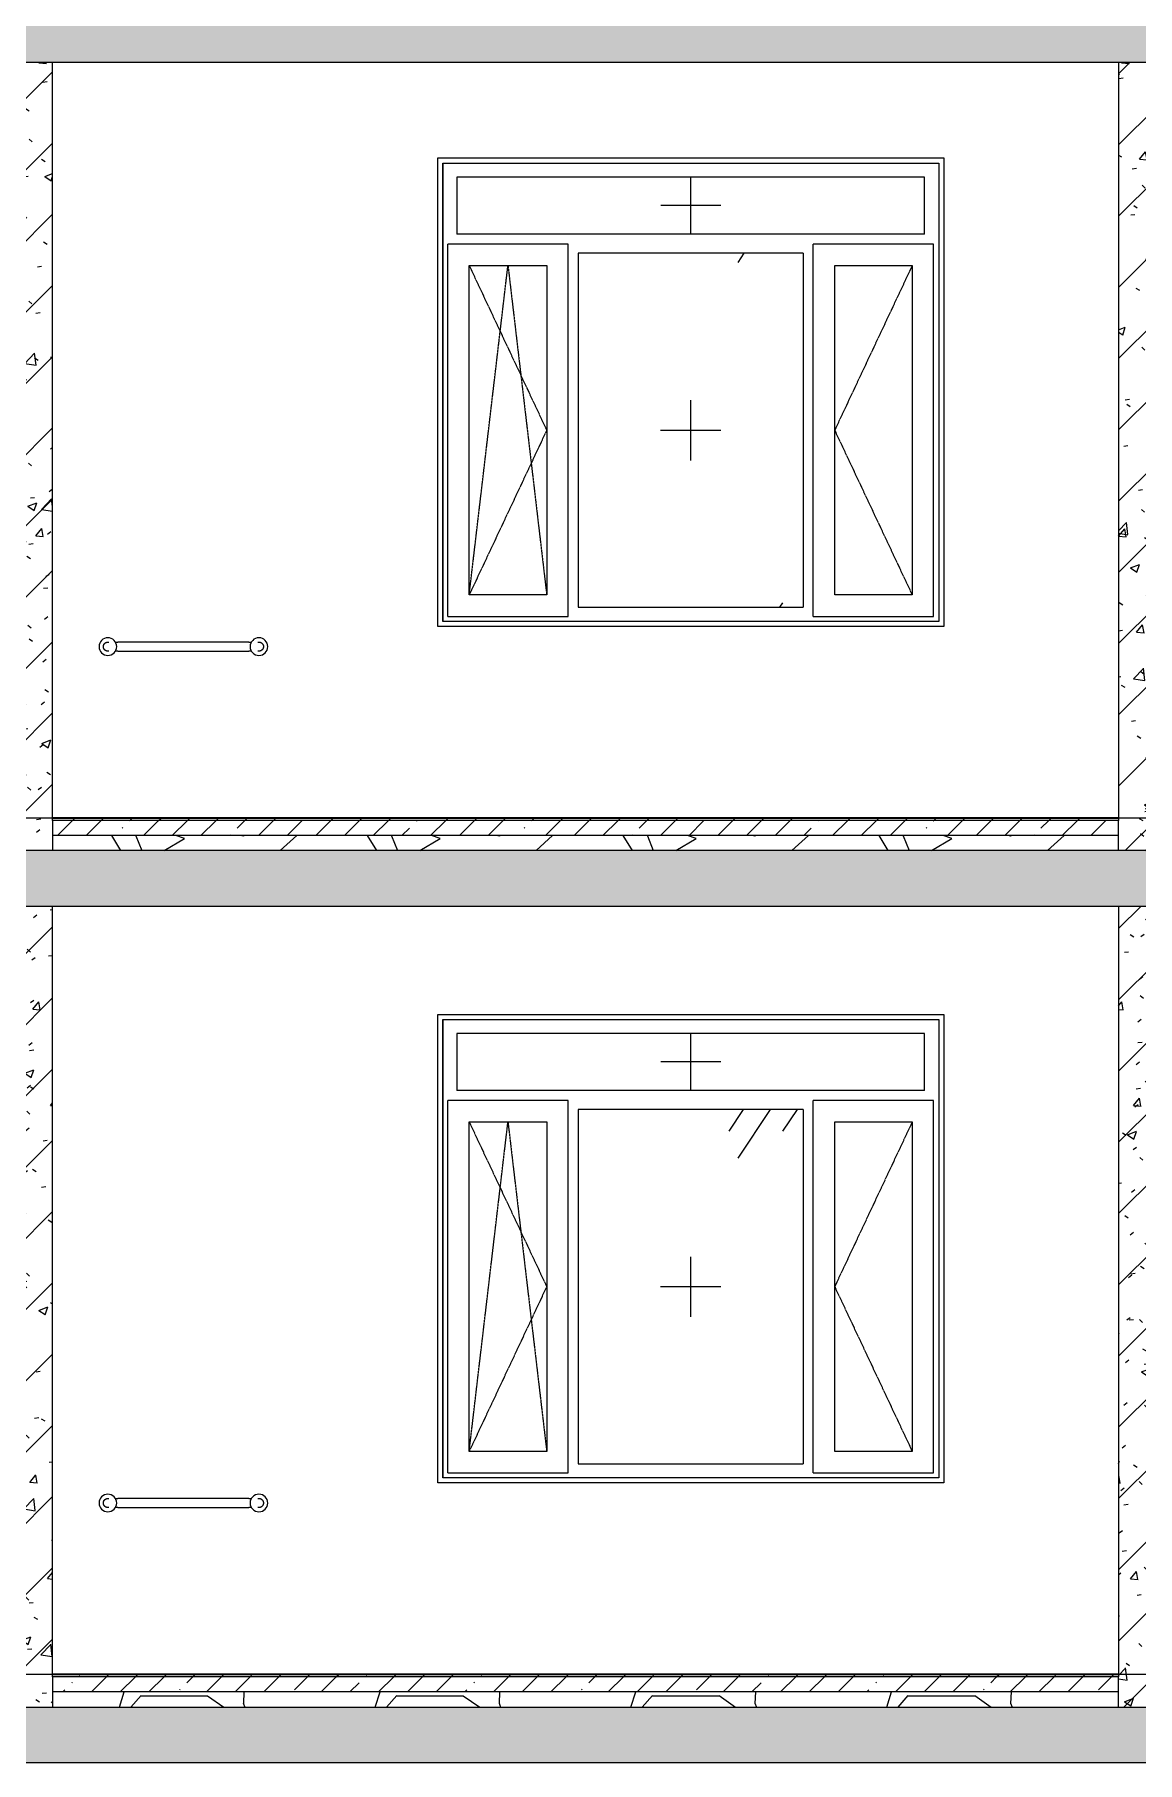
# Model space of a CAD drawing. Header units: millimetres. Extents: x -515342 to 330399, y -224905 to 507333.
# Drawn here: x 167474 to 171856, y 87681 to 94541 of the extents above; entities that cross this region are included whole.
import ezdxf

# ---------------------------------------------------------------- set-up
doc = ezdxf.new("R2010")
doc.units = ezdxf.units.MM
doc.linetypes.add('ASVP_Штриховая_ш2 п1', pattern=[3, 2, -1])
doc.layers.get('0').update_dxf_attribs({"lineweight": 0})
for name, color, linetype, lineweight in [('Линии', 7, 'Continuous', 0), ('Окна', 7, 'Continuous', 0), ('Окна открывание', 7, 'Continuous', 0), ('Перекрытие', 7, 'Continuous', 0), ('Сантехника', 7, 'Continuous', 0), ('Стены внутренние', 7, 'Continuous', 0), ('Стены перегородки', 7, 'Continuous', 0)]:
    doc.layers.add(name, color=color, linetype=linetype, lineweight=lineweight)
pattern_1 = [(236.31, (49717.4, 8823.7), (-1777.996, -3556.002), [641.07, -5769.6]), (236.31, (49752.95, 8717), (-1777.996, -3556.002), [384.64, -6026.03]), (236.31, (49539.6, 8717), (-1777.996, -3556.002), [384.64, -6026.03])]
pattern_2 = [(45, (136801.12, 95610.5), (-141.4214, 141.4214), [])]
pattern_3 = [(50, (136801.12, 95610.5), (364.368, -31.8783), [38.1, -419.1]), (355, (136801.12, 95610.5), (-70.486, 382.1133), [30.48, -335.28]), (100.451, (136831.5, 95607.84), (293.885, 350.2334), [32.38, -356.18]), (46.184, (136801.12, 95712.1), (542.1585, -84.086), [57.15, -628.65]), (96.636, (136846.3, 95705.1), (474.805, 494.8554), [48.57, -534.27]), (351.184, (136801.1, 95712.1), (474.81, 494.85), [45.72, -502.92]), (21, (136851.92, 95686.7), (303.2285, -204.5305), [38.1, -419.1]), (326, (136851.92, 95686.7), (123.604, 368.376), [30.48, -335.28]), (71.451, (136877.2, 95669.65), (426.834, 163.8427), [32.38, -356.18]), (37.5, (136801.12, 95610.49), (6.17665, 169.11015), [16.764, -314.452, 16.764, -323.596, -336.55]), (37.5, (136801.12, 95610.49), (6.17665, 169.11015), [-671.576, 16.764, -319.786]), (7.5, (136801.12, 95610.5), (133.6389, 200.3615), [16.764, -177.292, 16.764, -306.832, -128.27]), (7.5, (136801.12, 95610.5), (133.6389, 200.3615), [-517.652, 16.764, -111.506]), (327.5, (136687.84, 95610.49), (271.1818, -11.45836), [16.764, -110.236, 16.764, -379.476, -525.78]), (327.5, (136687.84, 95610.49), (271.1818, -11.45836), [-523.24, 16.764, -509.016]), (317.5, (136637.04, 95610.5), (296.2585, 50.8528), [16.764, -148.336, 16.764, -246.38, -373.38]), (317.5, (136637.04, 95610.5), (296.2585, 50.8528), [-428.244, 16.764, -356.616])]
pattern_4 = [(45, (136801.12, 95610.5), (-224.5064, 224.5064), []), (45, (137025.63, 95610.5), (-224.5064, 224.5064), [396.875, -79.375, 3.353, -76.022])]
pattern_5 = [(228.013, (137532.64, 96626.49), (-8127.96659, -9144.02968), [136.69, -13532.193]), (184.97, (137441.203, 96524.893), (12191.995474, 1016.05502), [234.562, -23221.62]), (132.51, (137207.52, 96504.57), (10159.91241, -11176.07977), [165.393, -16373.889]), (267.274, (136811.283, 96250.573), (1015.889526, 20320.00577), [213.602, -21146.575]), (292.834, (136801.123, 96037.213), (-5080.074175, 12191.97012), [209.453, -20735.923]), (357.274, (136882.403, 95844.173), (-20320.00577, 1015.889526), [213.602, -21146.575]), (37.694, (137095.763, 95834.013), (-13208.042725, -10159.944606), [282.477, -27965.247]), (72.255, (137319.283, 96006.733), (7112.12749, 22351.9589), [266.688, -26402.102]), (121.43, (137400.563, 96260.733), (-8128.10005, 13207.93827), [214.325, -21218.218]), (175.236, (137288.8, 96443.61), (11175.99406, -1016.06972), [244.685, -11989.575]), (222.397, (137044.963, 96463.933), (-12192.085586, -11175.907293), [316.431, -31326.709]), (138.814, (137817.12, 96240.41), (-7111.99222, 6096.00977), [108.002, -10692.226]), (171.469, (137735.843, 96311.533), (13207.991535, -2032.05404), [205.473, -20341.855]), (225, (137532.64, 96342), (1e-13, -1016), [143.684, -1293.157]), (203.199, (137461.52, 96463.93), (5079.98556, 2032.0367), [77.377, -7660.25]), (291.801, (137390.4, 96433.45), (-1015.9787, 3048.0072), [109.426, -5361.9]), (30.964, (137431.04, 96331.85), (3047.9913, 2032.0134), [177.728, -5746.52]), (161.565, (137583.44, 96423.3), (2031.999, -1016.0024), [128.515, -3084.36]), (16.39, (136801.12, 96433.453), (10159.97517, 3048.08119), [180.035, -17823.531]), (70.346, (136973.84, 96484.25), (-4064.03389, -11175.98797), [151.04, -14952.887]), (293.199, (137583.44, 96626.49), (-2032.0367, 5079.98556), [154.752, -7582.873]), (343.61, (137644.4, 96484.253), (-10159.97517, 3048.08119), [180.035, -17823.531]), (339.444, (136801.12, 95803.53), (-5080.0015, 2031.99615), [173.614, -8507.094]), (294.775, (136963.68, 95742.57), (-5079.97321, 11176.01259), [145.47, -14401.437]), (66.801, (137593.6, 95610.49), (2032.0367, 5079.98556), [154.752, -7582.873]), (17.354, (137654.56, 95752.73), (-13208.00149, -4063.99474), [170.313, -16860.951]), (69.444, (137095.76, 95610.49), (-2031.99615, -5080.0015), [86.807, -8593.9]), (101.31, (137532.64, 95610.5), (-1016.0048, 4063.9989), [51.806, -5128.797]), (165.964, (137522.48, 95661.3), (3048.0036, -1015.9877), [209.453, -3979.62]), (186.009, (137319.28, 95712.093), (10159.99987, 1015.999794), [194.107, -19216.546]), (303.69, (137431.04, 96240.4), (-1015.9976, 2032.0017), [146.53, -3516.71]), (353.157, (137512.323, 96118.493), (17271.99206, -2032.068835), [255.823, -25326.404]), (60.945, (137766.32, 96088.01), (-4064.04974, -7111.97225), [104.603, -10355.757]), (90, (137817.1, 96179.5), (-1016, 1016), [60.96, -955.04]), (120.256, (137298.96, 95742.57), (4063.94492, -7112.03103), [141.147, -13973.576]), (48.013, (137227.84, 95864.49), (8127.96659, 9144.02968), [273.377, -13395.505]), (0, (137410.7, 96067.7), (1016, 1016), [264.16, -751.84]), (325.305, (137674.88, 96067.69), (-10160.01873, 7111.97318), [160.644, -15903.726]), (254.055, (137806.96, 95976.25), (-1015.9713, -4064.0072), [147.932, -7248.66]), (207.646, (137766.323, 95834.013), (-19303.995784, -10160.00796), [240.858, -23844.986]), (175.426, (137552.963, 95722.253), (-13207.99929, 1016.01778), [254.812, -25226.339])]
pattern_6 = [(45, (136801.12, 95610.5), (-114.04925, 114.04925), []), (45, (136915.17, 95610.5), (-114.04925, 114.04925), [201.613, -40.323, 3.353, -36.97])]

# ---------------------------------------------------------------- blocks, each defined once
blk = doc.blocks.new('Окно_ПВХ_3Створки_1Фрамуга-верх - АР_Окно_ОП_1820_h_х1970_3ст2фр-в-V22-О_АР_П_Разрез 1-1')
at = {"layer": 'Окна'}
h = blk.add_hatch(dxfattribs=at)
h.set_pattern_fill('FP_5', color=256, style=0, pattern_type=2)
h.set_pattern_definition(pattern_1)
h.paths.add_polyline_path([(81050.3, 885), (81358.3, 885), (81358.3, 2193), (81050.3, 2193), (81050.3, 1193)])
at = {"layer": 'Окна открывание'}
h = blk.add_hatch(dxfattribs=at)
h.set_pattern_fill('FP_5', color=256, style=0, pattern_type=2)
h.set_pattern_definition(pattern_1)
h.paths.add_polyline_path([(81483.3, 836), (82377.3, 836), (82377.3, 2242), (81483.3, 2242), (81483.3, 929.1)])
at = {"layer": 'Окна', "color": 253, "true_color": 0xaaaaaa}
for p, q in [((80945.3, 2600), (82915.3, 2600)), ((80945.3, 2600), (80945.3, 780)), ((80945.3, 780), (80945.3, 2600)), ((80945.3, 2600), (82915.3, 2600)), ((82859.3, 2544), (81001.3, 2544)), ((81001.3, 2544), (81001.3, 2318)), ((82859.3, 2318), (82859.3, 2544)), ((82915.3, 2600), (82915.3, 780)), ((82915.3, 2600), (82915.3, 780)), ((81443.3, 2278), (80965.3, 2278)), ((80965.3, 800), (80965.3, 2278)), ((82859.3, 2318), (81001.3, 2318)), ((81443.3, 800), (81443.3, 2278)), ((82895.3, 2278), (82417.3, 2278)), ((82417.3, 800), (82417.3, 2278)), ((82895.3, 800), (82895.3, 2278)), ((81483.3, 2242), (81483.3, 836)), ((82377.3, 2242), (81483.3, 2242)), ((82377.3, 2242), (82377.3, 836)), ((81050.3, 2193), (81358.3, 2193)), ((81050.3, 885), (81050.3, 2193)), ((81358.3, 2193), (81358.3, 885)), ((82502.3, 2193), (82810.3, 2193)), ((82502.3, 885), (82502.3, 2193)), ((82810.3, 2193), (82810.3, 885)), ((81358.3, 885), (81050.3, 885)), ((81483.3, 836), (82377.3, 836)), ((82810.3, 885), (82502.3, 885)), ((82915.3, 780), (80945.3, 780)), ((82915.3, 780), (80945.3, 780)), ((80965.3, 800), (81443.3, 800)), ((82417.3, 800), (82895.3, 800))]:
    blk.add_line(p, q, dxfattribs=at)
at = {"layer": 'Окна открывание', "linetype": 'ASVP_Штриховая_ш2 п1'}
for p, q in [((81930.3, 2318), (81930.3, 2544)), ((82050.3, 2431), (81810.3, 2431)), ((81050.3, 885), (81204.3, 2193)), ((81050.3, 2193), (81358.3, 1539)), ((81204.3, 2193), (81358.3, 885)), ((82810.3, 2193), (82502.3, 1539)), ((81930.3, 1419), (81930.3, 1659)), ((81358.3, 1539), (81050.3, 885)), ((81810.3, 1539), (82050.3, 1539)), ((82502.3, 1539), (82810.3, 885))]:
    blk.add_line(p, q, dxfattribs=at)
blk = doc.blocks.new('Окно_ПВХ_3Створки_1Фрамуга-верх - АР_Окно_ОП_1820_h_х1970_3ст2фр-в-V35-О_АР_П_Разрез 1-1')
at = {"layer": 'Окна'}
h = blk.add_hatch(dxfattribs=at)
h.set_pattern_fill('FP_5', color=256, style=0, pattern_type=2)
h.set_pattern_definition(pattern_1)
h.paths.add_polyline_path([(81050.3, 4285), (81358.3, 4285), (81358.3, 5593), (81050.3, 5593), (81050.3, 4593)])
at = {"layer": 'Окна открывание'}
h = blk.add_hatch(dxfattribs=at)
h.set_pattern_fill('FP_5', color=256, style=0, pattern_type=2)
h.set_pattern_definition(pattern_1)
h.paths.add_polyline_path([(81483.3, 4236), (82377.3, 4236), (82377.3, 5642), (81483.3, 5642), (81483.3, 4329.1)])
at = {"layer": 'Окна', "color": 253, "true_color": 0xaaaaaa}
for p, q in [((80945.3, 6000), (82915.3, 6000)), ((80945.3, 6000), (80945.3, 4180)), ((80945.3, 4180), (80945.3, 6000)), ((80945.3, 6000), (82915.3, 6000)), ((82915.3, 6000), (82915.3, 4180)), ((82915.3, 6000), (82915.3, 4180)), ((82859.3, 5944), (81001.3, 5944)), ((81001.3, 5944), (81001.3, 5718)), ((82859.3, 5718), (82859.3, 5944)), ((82859.3, 5718), (81001.3, 5718)), ((81443.3, 5678), (80965.3, 5678)), ((80965.3, 4200), (80965.3, 5678)), ((81443.3, 4200), (81443.3, 5678)), ((81483.3, 5642), (81483.3, 4236)), ((82377.3, 5642), (81483.3, 5642)), ((82377.3, 5642), (82377.3, 4236)), ((82895.3, 5678), (82417.3, 5678)), ((82417.3, 4200), (82417.3, 5678)), ((82895.3, 4200), (82895.3, 5678)), ((81050.3, 5593), (81358.3, 5593)), ((81050.3, 4285), (81050.3, 5593)), ((81358.3, 5593), (81358.3, 4285)), ((82502.3, 5593), (82810.3, 5593)), ((82502.3, 4285), (82502.3, 5593)), ((82810.3, 5593), (82810.3, 4285)), ((81358.3, 4285), (81050.3, 4285)), ((82810.3, 4285), (82502.3, 4285)), ((80965.3, 4200), (81443.3, 4200)), ((81483.3, 4236), (82377.3, 4236)), ((82417.3, 4200), (82895.3, 4200)), ((82915.3, 4180), (80945.3, 4180)), ((82915.3, 4180), (80945.3, 4180))]:
    blk.add_line(p, q, dxfattribs=at)
at = {"layer": 'Окна открывание', "linetype": 'ASVP_Штриховая_ш2 п1'}
for p, q in [((81930.3, 5718), (81930.3, 5944)), ((82050.3, 5831), (81810.3, 5831)), ((81050.3, 4285), (81204.3, 5593)), ((81050.3, 5593), (81358.3, 4939)), ((81204.3, 5593), (81358.3, 4285)), ((82810.3, 5593), (82502.3, 4939)), ((81930.3, 4819), (81930.3, 5059)), ((81358.3, 4939), (81050.3, 4285)), ((81810.3, 4939), (82050.3, 4939)), ((82502.3, 4939), (82810.3, 4285))]:
    blk.add_line(p, q, dxfattribs=at)
blk = doc.blocks.new('СД_Люблино_Фасады_rvt-1-О_АР_П_Разрез 1-1')
at = {"layer": 'Стены внутренние'}
for p, q in [((80925.3, 6020), (82935.3, 6020)), ((80925.3, 4160), (80925.3, 6020)), ((82935.3, 6020), (82935.3, 4160)), ((82935.3, 4160), (80925.3, 4160)), ((80925.3, 2620), (82935.3, 2620)), ((80925.3, 760), (80925.3, 2620)), ((82935.3, 2620), (82935.3, 760)), ((82935.3, 760), (80925.3, 760))]:
    blk.add_line(p, q, dxfattribs=at)
at = {"layer": 'Окна', "lineweight": 9}
for name in ['Окно_ПВХ_3Створки_1Фрамуга-верх - АР_Окно_ОП_1820_h_х1970_3ст2фр-в-V35-О_АР_П_Разрез 1-1', 'Окно_ПВХ_3Створки_1Фрамуга-верх - АР_Окно_ОП_1820_h_х1970_3ст2фр-в-V22-О_АР_П_Разрез 1-1']:
    blk.add_blockref(name, (0, 0), dxfattribs=at)
blk = doc.blocks.new('МГН_Санузел_Поручень горизонтальный - АР_Сантехнические приборы_МГН_Поручень горизонтальный_на дверь-V221-О_АР_П_Разрез 1-1')
at = {"layer": 'Сантехника'}
for p, q in [((80175, 698), (79655, 698)), ((79655, 662), (80175, 662))]:
    blk.add_line(p, q, dxfattribs=at)
at = {"layer": 'Сантехника', "flags": 128}
for points in [[(79614.3, 662), (79613.6, 662.1), (79612.8, 662.1), (79612.1, 662.2), (79611.4, 662.4), (79610.7, 662.5), (79610, 662.7), (79609.3, 662.9), (79608.7, 663.2), (79608, 663.4), (79607.3, 663.7), (79606.7, 664), (79606.1, 664.4), (79605.4, 664.7), (79604.8, 665.1), (79604.3, 665.6), (79603.7, 666), (79603.1, 666.5), (79602.6, 667), (79602.1, 667.5), (79601.6, 668), (79601.1, 668.5), (79600.7, 669.1), (79600.3, 669.7), (79599.9, 670.3), (79599.5, 670.9), (79599.1, 671.5), (79598.8, 672.2), (79598.5, 672.8), (79598.2, 673.5), (79598, 674.2), (79597.8, 674.8), (79597.6, 675.5), (79597.4, 676.2), (79597.3, 676.9), (79597.2, 677.7), (79597.1, 678.4), (79597, 679.1), (79597, 679.8), (79597, 680.5), (79597, 681.2), (79597.1, 682), (79597.2, 682.7), (79597.3, 683.4), (79597.5, 684.1), (79597.6, 684.8), (79597.9, 685.5), (79598.1, 686.2), (79598.3, 686.8), (79598.6, 687.5), (79598.9, 688.1), (79599.3, 688.8), (79599.6, 689.4), (79600, 690), (79600.4, 690.6), (79600.9, 691.2), (79601.3, 691.7), (79601.8, 692.3), (79602.3, 692.8), (79602.8, 693.3), (79603.4, 693.7), (79603.9, 694.2), (79604.5, 694.6), (79605.1, 695), (79605.7, 695.4), (79606.3, 695.8), (79607, 696.1), (79607.6, 696.4), (79608.3, 696.7), (79609, 697), (79609.7, 697.2), (79610.3, 697.4), (79611, 697.6), (79611.7, 697.7), (79612.5, 697.8), (79613.2, 697.9), (79613.9, 698), (79614.6, 698)], [(79615, 698), (79615.1, 698), (79615.3, 698), (79615.5, 698), (79615.8, 698), (79616.1, 698), (79616.6, 698), (79617, 698), (79617.6, 698), (79618.2, 698), (79618.8, 698), (79619.4, 698)], [(79645.1, 698), (79646.6, 698), (79648.2, 698), (79649.8, 698), (79651.4, 698), (79653, 698), (79654.6, 698), (79655, 698)], [(80175, 698), (80176.6, 698), (80178.2, 698), (80179.8, 698), (80181.4, 698), (80182.9, 698), (80184.5, 698)], [(80211, 698), (80211.7, 698), (80212.3, 698), (80212.8, 698), (80213.3, 698), (80213.7, 698), (80214.1, 698), (80214.4, 698), (80214.7, 698), (80214.8, 698), (80214.9, 698), (80215, 698)], [(80215.7, 698), (80216.4, 697.9), (80217.2, 697.9), (80217.9, 697.8), (80218.6, 697.6), (80219.3, 697.5), (80220, 697.3), (80220.7, 697.1), (80221.3, 696.8), (80222, 696.6), (80222.7, 696.3), (80223.3, 696), (80223.9, 695.6), (80224.6, 695.3), (80225.2, 694.9), (80225.7, 694.4), (80226.3, 694), (80226.9, 693.5), (80227.4, 693), (80227.9, 692.5), (80228.4, 692), (80228.9, 691.5), (80229.3, 690.9), (80229.7, 690.3), (80230.1, 689.7), (80230.5, 689.1), (80230.9, 688.5), (80231.2, 687.8), (80231.5, 687.2), (80231.8, 686.5), (80232, 685.8), (80232.2, 685.2), (80232.4, 684.5), (80232.6, 683.8), (80232.7, 683.1), (80232.8, 682.3), (80232.9, 681.6), (80233, 680.9), (80233, 680.2), (80233, 679.5), (80233, 678.8), (80232.9, 678), (80232.8, 677.3), (80232.7, 676.6), (80232.5, 675.9), (80232.4, 675.2), (80232.1, 674.5), (80231.9, 673.8), (80231.7, 673.2), (80231.4, 672.5), (80231.1, 671.9), (80230.7, 671.2), (80230.4, 670.6), (80230, 670), (80229.6, 669.4), (80229.1, 668.8), (80228.7, 668.3), (80228.2, 667.7), (80227.7, 667.2), (80227.2, 666.7), (80226.6, 666.3), (80226.1, 665.8), (80225.5, 665.4), (80224.9, 665), (80224.3, 664.6), (80223.7, 664.2), (80223, 663.9), (80222.4, 663.6), (80221.7, 663.3), (80221, 663), (80220.3, 662.8), (80219.7, 662.6), (80219, 662.4), (80218.3, 662.3), (80217.5, 662.2), (80216.8, 662.1), (80216.1, 662), (80215.4, 662)], [(79619.4, 662), (79619, 662), (79618.3, 662), (79617.7, 662), (79617.2, 662), (79616.7, 662), (79616.3, 662), (79615.9, 662), (79615.6, 662), (79615.3, 662), (79615.2, 662), (79615.1, 662), (79615, 662)], [(79655, 662), (79653.4, 662), (79651.8, 662), (79650.2, 662), (79648.6, 662), (79647.1, 662), (79645.5, 662)], [(80184.9, 662), (80183.4, 662), (80181.8, 662), (80180.2, 662), (80178.6, 662), (80177, 662), (80175.4, 662), (80175, 662)], [(80215, 662), (80214.9, 662), (80214.7, 662), (80214.5, 662), (80214.2, 662), (80213.9, 662), (80213.4, 662), (80213, 662), (80212.4, 662), (80211.8, 662), (80211.2, 662), (80210.5, 662)]]:
    blk.add_lwpolyline(points, dxfattribs=at)
at = {"layer": 'Сантехника'}
for centre, start, end in [((79615, 680), 90, 270), ((79615, 680), 270, 90), ((80215, 680), 90, 270), ((80215, 680), 270, 90)]:
    blk.add_arc(centre, 35, start, end, dxfattribs=at)

msp = doc.modelspace()

# ---------------------------------------------------------------- hatches: boundary and pattern name
at = {"layer": 'Перекрытие'}
h = msp.add_hatch(dxfattribs=at)
h.set_pattern_fill('FP_1', color=256, style=0, pattern_type=2)
h.set_pattern_definition(pattern_4)
h.paths.add_polyline_path([(87845.5296, 94431.3929), (137410.5296, 94431.3929), (137410.5296, 94651.3929), (87845.5296, 94651.3929), (87845.5296, 94435.9791)])
h.paths.add_polyline_path([(141249.4004, 94431.3929), (190085.5296, 94431.3929), (190085.5296, 94651.3929), (140610.5296, 94651.3929), (140610.5296, 94431.3929), (141042.2088, 94431.3929)])
h = msp.add_hatch(dxfattribs=at)
h.set_pattern_fill('FP_19', color=256, style=0, pattern_type=2)
h.set_pattern_definition(pattern_6)
h.paths.add_polyline_path([(171706.5637, 91421.3929), (171780.5296, 91421.3929), (171780.5296, 91429.3929), (167545.5296, 91429.3929), (167545.5296, 91421.3929), (171499.3721, 91421.3929)])
h = msp.add_hatch(dxfattribs=at)
h.set_pattern_fill('FP_19', color=256, style=0, pattern_type=2)
h.set_pattern_definition(pattern_6)
h.paths.add_polyline_path([(171706.5637, 91361.3929), (171780.5296, 91361.3929), (171780.5296, 91421.3929), (167545.5296, 91421.3929), (167545.5296, 91361.3929), (171499.3721, 91361.3929)])
h = msp.add_hatch(dxfattribs=at)
h.set_pattern_fill('FP_23', color=256, style=0, pattern_type=2)
h.set_pattern_definition(pattern_5)
h.paths.add_polyline_path([(171706.5637, 91301.3929), (171780.5296, 91301.3929), (171780.5296, 91361.3929), (167545.5296, 91361.3929), (167545.5296, 91301.3929), (171499.3721, 91301.3929)])
h = msp.add_hatch(dxfattribs=at)
h.set_pattern_fill('FP_1', color=256, style=0, pattern_type=2)
h.set_pattern_definition(pattern_4)
h.paths.add_polyline_path([(190085.5296, 91081.3929), (190085.5296, 91301.3929), (141000.5296, 91301.3929), (141000.5296, 91081.3929), (189732.2317, 91081.3929)])
h.paths.add_polyline_path([(87845.5296, 91081.3929), (137020.5296, 91081.3929), (137020.5296, 91301.3929), (87845.5296, 91301.3929)])
h = msp.add_hatch(dxfattribs=at)
h.set_pattern_fill('FP_19', color=256, style=0, pattern_type=2)
h.set_pattern_definition(pattern_6)
h.paths.add_polyline_path([(171499.3721, 88021.3929), (171780.5296, 88021.3929), (171780.5296, 88029.3929), (167545.5296, 88029.3929), (167545.5296, 88021.3929), (170670.6057, 88021.3929)])
h = msp.add_hatch(dxfattribs=at)
h.set_pattern_fill('FP_19', color=256, style=0, pattern_type=2)
h.set_pattern_definition(pattern_6)
h.paths.add_polyline_path([(171499.3721, 87961.3929), (171780.5296, 87961.3929), (171780.5296, 88021.3929), (167545.5296, 88021.3929), (167545.5296, 87961.3929), (170670.6057, 87961.3929)])
h = msp.add_hatch(dxfattribs=at)
h.set_pattern_fill('FP_23', color=256, style=0, pattern_type=2)
h.set_pattern_definition(pattern_5)
h.paths.add_polyline_path([(171499.3721, 87901.3929), (171780.5296, 87901.3929), (171780.5296, 87961.3929), (167545.5296, 87961.3929), (167545.5296, 87901.3929), (170670.6057, 87901.3929)])
h = msp.add_hatch(dxfattribs=at)
h.set_pattern_fill('FP_1', color=256, style=0, pattern_type=2)
h.set_pattern_definition(pattern_4)
h.paths.add_polyline_path([(88345.5296, 87681.3929), (189585.5296, 87681.3929), (189585.5296, 87901.3929), (88345.5296, 87901.3929)])
at = {"layer": 'Стены внутренние'}
h = msp.add_hatch(dxfattribs=at)
h.set_pattern_fill('FP_2', color=256, style=0, pattern_type=2)
h.set_pattern_definition(pattern_2)
h.paths.add_polyline_path([(167395.5296, 91301.3929), (167545.5296, 91301.3929), (167545.5296, 94431.3929), (167395.5296, 94431.3929), (167395.5296, 91481.9777)])
h = msp.add_hatch(dxfattribs=at)
h.set_pattern_fill('FP_3', color=256, style=0, pattern_type=2)
h.set_pattern_definition(pattern_3)
h.paths.add_polyline_path([(167395.5296, 91301.3929), (167545.5296, 91301.3929), (167545.5296, 94431.3929), (167395.5296, 94431.3929), (167395.5296, 91481.9777)])
h = msp.add_hatch(dxfattribs=at)
h.set_pattern_fill('FP_2', color=256, style=0, pattern_type=2)
h.set_pattern_definition(pattern_2)
h.paths.add_polyline_path([(171930.5296, 91301.3929), (171930.5296, 94431.3929), (171780.5296, 94431.3929), (171780.5296, 91301.3929), (171913.7553, 91301.3929)])
h = msp.add_hatch(dxfattribs=at)
h.set_pattern_fill('FP_3', color=256, style=0, pattern_type=2)
h.set_pattern_definition(pattern_3)
h.paths.add_polyline_path([(171930.5296, 91301.3929), (171930.5296, 94431.3929), (171780.5296, 94431.3929), (171780.5296, 91301.3929), (171913.7553, 91301.3929)])
h = msp.add_hatch(dxfattribs=at)
h.set_pattern_fill('FP_2', color=256, style=0, pattern_type=2)
h.set_pattern_definition(pattern_2)
h.paths.add_polyline_path([(167395.5296, 87901.3929), (167545.5296, 87901.3929), (167545.5296, 91081.3929), (167395.5296, 91081.3929), (167395.5296, 88527.9763)])
h = msp.add_hatch(dxfattribs=at)
h.set_pattern_fill('FP_3', color=256, style=0, pattern_type=2)
h.set_pattern_definition(pattern_3)
h.paths.add_polyline_path([(167395.5296, 87901.3929), (167545.5296, 87901.3929), (167545.5296, 91081.3929), (167395.5296, 91081.3929), (167395.5296, 88527.9763)])
h = msp.add_hatch(dxfattribs=at)
h.set_pattern_fill('FP_2', color=256, style=0, pattern_type=2)
h.set_pattern_definition(pattern_2)
h.paths.add_polyline_path([(171930.5296, 87901.3929), (171930.5296, 91081.3929), (171780.5296, 91081.3929), (171780.5296, 87901.3929), (171913.7553, 87901.3929)])
h = msp.add_hatch(dxfattribs=at)
h.set_pattern_fill('FP_3', color=256, style=0, pattern_type=2)
h.set_pattern_definition(pattern_3)
h.paths.add_polyline_path([(171930.5296, 87901.3929), (171930.5296, 91081.3929), (171780.5296, 91081.3929), (171780.5296, 87901.3929), (171913.7553, 87901.3929)])

# ---------------------------------------------------------------- linework, layer by layer
at = {"layer": 'Линии'}
for p, q in [((143960.5296, 91431.3929), (189585.5296, 91431.3929)), ((143960.5296, 88031.3929), (189585.5296, 88031.3929))]:
    msp.add_line(p, q, dxfattribs=at)
at = {"layer": 'Перекрытие'}
for p, q in [((143805.5296, 94431.3929), (190085.5296, 94431.3929)), ((171780.5296, 91431.3929), (167545.5296, 91431.3929)), ((171780.5296, 91429.3929), (167545.5296, 91429.3929)), ((167545.5296, 91421.3929), (167545.5296, 91301.3929)), ((171780.5296, 91421.3929), (167545.5296, 91421.3929)), ((171780.5296, 91301.3929), (171780.5296, 91421.3929)), ((171780.5296, 91361.3929), (167545.5296, 91361.3929)), ((190085.5296, 91301.3929), (143805.5296, 91301.3929)), ((143805.5296, 91081.3929), (190085.5296, 91081.3929)), ((171780.5296, 88031.3929), (167545.5296, 88031.3929)), ((171780.5296, 88029.3929), (167545.5296, 88029.3929)), ((167545.5296, 88021.3929), (167545.5296, 87901.3929)), ((171780.5296, 88021.3929), (167545.5296, 88021.3929)), ((171780.5296, 87901.3929), (171780.5296, 88021.3929)), ((171780.5296, 87961.3929), (167545.5296, 87961.3929)), ((143805.5296, 87901.3929), (189585.5296, 87901.3929)), ((143805.5296, 87681.3929), (189585.5296, 87681.3929))]:
    msp.add_line(p, q, dxfattribs=at)
at = {"layer": 'Стены перегородки'}
for p, q in [((167545.5296, 91421.3929), (167545.5296, 94431.3929)), ((171780.5296, 94431.3929), (171780.5296, 91421.3929)), ((167545.5296, 88021.3929), (167545.5296, 91081.3929)), ((171780.5296, 91081.3929), (171780.5296, 88021.3929))]:
    msp.add_line(p, q, dxfattribs=at)

# ---------------------------------------------------------------- block references
msp.add_blockref('СД_Люблино_Фасады_rvt-1-О_АР_П_Разрез 1-1', (88150.5296, 88031.3929))
at = {"layer": 'Сантехника'}
for p in [(88150.5296, 91431.3929), (88150.5296, 88031.3929)]:
    msp.add_blockref('МГН_Санузел_Поручень горизонтальный - АР_Сантехнические приборы_МГН_Поручень горизонтальный_на дверь-V221-О_АР_П_Разрез 1-1', p, dxfattribs=at)

doc.saveas('drawing.dxf')
